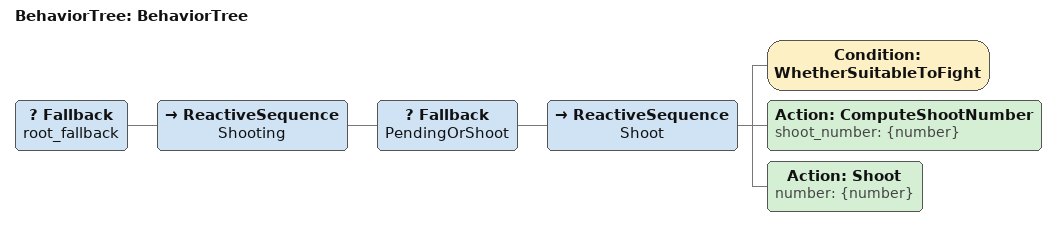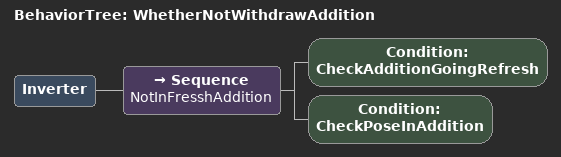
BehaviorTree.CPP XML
<?xml version="1.0"?>
<root main_tree_to_execute="BehaviorTree">
    <BehaviorTree ID="BehaviorTree">
        <Fallback name="root_fallback">
            <ReactiveSequence name="Shooting">
                <Fallback name="PendingOrShoot">
                    <ReactiveSequence name="Shoot">
                        <Condition ID="WhetherSuitableToFight"/>
                        <Action ID="ComputeShootNumber" shoot_number="{number}"/>
                        <Action ID="Shoot" number="{number}"/>
                    </ReactiveSequence>
                </Fallback>
            </ReactiveSequence>
        </Fallback>
    </BehaviorTree>
    <BehaviorTree ID="WhetherNotWithdrawAddition">
        <Inverter>
            <Sequence name="NotInFresshAddition">
                <Condition ID="CheckAdditionGoingRefresh"/>
                <Condition ID="CheckPoseInAddition"/>
            </Sequence>
        </Inverter>
    </BehaviorTree>
</root>
